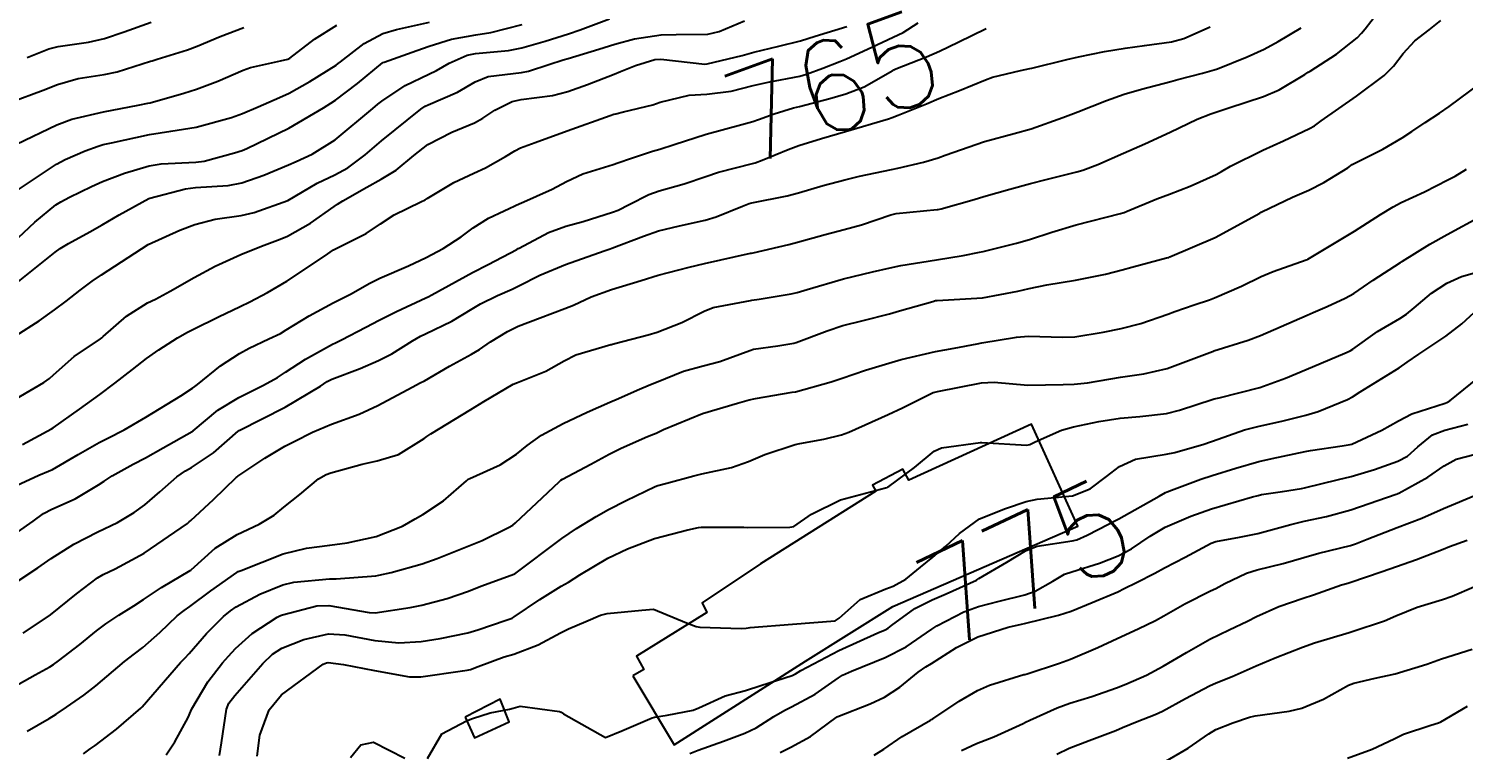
# Model space of a CAD drawing. Header units: metres. Extents: x 318500 to 325275, y 7408834 to 7428799.
# Drawn here: x 322511.4 to 322573.3, y 7422215.9 to 7422247 of the extents above; entities that cross this region are included whole.
import ezdxf
from ezdxf.enums import TextEntityAlignment as Align

# ---------------------------------------------------------------- set-up
doc = ezdxf.new("R2010")
doc.units = ezdxf.units.M
doc.header["$MEASUREMENT"] = 0
for name, color, linetype in [('Cotas', 45, 'Continuous'), ('Curvas de Nivel 1m', 11, 'Continuous'), ('Curvas de Nivel 5m', 15, 'Continuous'), ('Edificações', 30, 'Continuous'), ('Vias Primárias', 230, 'Continuous')]:
    doc.layers.add(name, color=color, linetype=linetype)
doc.styles.add('Style-STANDARD', font='STANDARD.shx')

msp = doc.modelspace()

# ---------------------------------------------------------------- linework, layer by layer
at = {"layer": 'Curvas de Nivel 1m', "flags": 128}
for points, elevation in [([(322511.151, 7422220.944), (322512.33, 7422221.74), (322513.448, 7422222.644), (322514.354, 7422223.33), (322514.609, 7422223.483), (322515.124, 7422223.729), (322516.367, 7422224.398), (322518.243, 7422225.682), (322518.315, 7422225.747), (322518.382, 7422225.802), (322519.356, 7422226.71), (322520.341, 7422227.661), (322520.379, 7422227.692), (322520.411, 7422227.715), (322521.575, 7422228.49), (322522.431, 7422229.007), (322522.838, 7422229.22), (322523.633, 7422229.612), (322524.444, 7422229.96), (322525.64, 7422230.396), (322526.452, 7422230.767), (322527.92, 7422231.558), (322528.277, 7422231.739), (322528.464, 7422231.837), (322529.538, 7422232.47), (322530.482, 7422232.98), (322530.824, 7422233.178), (322531.311, 7422233.512), (322532.037, 7422233.965), (322532.5, 7422234.184), (322533.445, 7422234.547), (322534.512, 7422234.95), (322534.882, 7422235.097), (322535.643, 7422235.453), (322536.523, 7422235.779), (322537.797, 7422236.157), (322538.53, 7422236.385), (322539.874, 7422236.741), (322540.535, 7422236.898), (322542.515, 7422237.335), (322542.54, 7422237.34), (322542.557, 7422237.343), (322542.636, 7422237.359), (322544.173, 7422237.716), (322544.547, 7422237.813), (322545.735, 7422238.139), (322546.556, 7422238.355), (322547.3, 7422238.558), (322548.566, 7422238.993), (322548.799, 7422239.045), (322550.569, 7422239.216), (322550.603, 7422239.226), (322550.735, 7422239.258), (322552.156, 7422239.656), (322552.578, 7422239.782), (322553.706, 7422240.096), (322554.587, 7422240.339), (322555.266, 7422240.524), (322556.595, 7422240.852), (322556.851, 7422240.921), (322557.488, 7422241.167), (322558.605, 7422241.648), (322559.522, 7422242.054), (322560.614, 7422242.563), (322561.772, 7422243.113), (322562.373, 7422243.354), (322562.625, 7422243.441), (322563.145, 7422243.61), (322564.64, 7422244.093), (322565.32, 7422244.387), (322566.414, 7422245.052), (322566.559, 7422245.144), (322566.652, 7422245.195), (322567.779, 7422245.918), (322568.674, 7422246.623), (322568.87, 7422246.824), (322569.022, 7422247.015), (322569.992, 7422248.293)], 768), ([(322510.286, 7422218.376), (322511.673, 7422219.149), (322512.297, 7422219.488), (322512.465, 7422219.592), (322512.681, 7422219.756), (322513.593, 7422220.465), (322514.32, 7422221.042), (322514.715, 7422221.343), (322515.273, 7422221.726), (322515.92, 7422222.132), (322516.34, 7422222.398), (322517.124, 7422222.923), (322518.36, 7422223.649), (322518.377, 7422223.663), (322518.401, 7422223.68), (322519.43, 7422224.608), (322520.375, 7422225.201), (322521.335, 7422225.646), (322521.98, 7422226.042), (322522.391, 7422226.386), (322523.086, 7422226.934), (322523.894, 7422227.608), (322524.224, 7422227.792), (322524.414, 7422227.857), (322525.775, 7422228.231), (322526.422, 7422228.375), (322527.338, 7422228.655), (322528.437, 7422229.339), (322528.557, 7422229.429), (322528.737, 7422229.546), (322530.451, 7422230.592), (322531.023, 7422230.945), (322531.965, 7422231.505), (322532.282, 7422231.683), (322532.464, 7422231.765), (322533.697, 7422232.256), (322534.478, 7422232.701), (322534.985, 7422232.96), (322536.489, 7422233.396), (322536.526, 7422233.403), (322536.664, 7422233.438), (322538.108, 7422233.812), (322538.498, 7422233.93), (322539.555, 7422234.353), (322540.512, 7422234.836), (322540.906, 7422234.992), (322542.519, 7422235.294), (322542.572, 7422235.306), (322542.887, 7422235.356), (322544.273, 7422235.592), (322544.523, 7422235.646), (322544.966, 7422235.775), (322546.529, 7422236.233), (322547.778, 7422236.537), (322548.534, 7422236.709), (322549.004, 7422236.807), (322550.538, 7422237.053), (322551.686, 7422237.243), (322552.393, 7422237.382), (322552.543, 7422237.418), (322553.987, 7422237.777), (322554.551, 7422237.934), (322555.505, 7422238.247), (322556.561, 7422238.566), (322558.472, 7422239.055), (322558.569, 7422239.076), (322558.623, 7422239.096), (322558.761, 7422239.148), (322560.034, 7422239.679), (322560.581, 7422239.89), (322561.48, 7422240.223), (322562.594, 7422240.729), (322562.827, 7422240.866), (322563.22, 7422241.091), (322564.611, 7422241.785), (322565.494, 7422242.184), (322566.625, 7422242.713), (322566.834, 7422242.839), (322567.124, 7422243.043), (322568.641, 7422244.113), (322569.844, 7422245.002), (322570.244, 7422245.408), (322570.665, 7422245.958), (322571.165, 7422246.493), (322571.787, 7422246.979), (322572.287, 7422247.373)], 769), ([(322510.371, 7422224.926), (322511.583, 7422225.772), (322512.036, 7422226.115), (322512.388, 7422226.298), (322513.4, 7422226.745), (322514.404, 7422227.345), (322514.639, 7422227.504), (322514.993, 7422227.731), (322515.901, 7422228.234), (322516.422, 7422228.512), (322517.187, 7422228.94), (322518.44, 7422229.649), (322518.458, 7422229.661), (322518.48, 7422229.68), (322519.549, 7422230.569), (322520.454, 7422231.11), (322521.511, 7422231.644), (322522.122, 7422231.978), (322522.469, 7422232.2), (322523.33, 7422232.764), (322524.487, 7422233.407), (322524.617, 7422233.47), (322524.875, 7422233.596), (322525.931, 7422234.154), (322526.503, 7422234.447), (322527.252, 7422234.825), (322528.518, 7422235.408), (322528.611, 7422235.456), (322528.768, 7422235.546), (322530.53, 7422236.503), (322531.203, 7422236.844), (322532.443, 7422237.501), (322532.502, 7422237.539), (322532.541, 7422237.561), (322533.799, 7422238.234), (322534.555, 7422238.501), (322535.306, 7422238.712), (322536.565, 7422239.104), (322536.807, 7422239.197), (322537.29, 7422239.433), (322538.13, 7422239.871), (322538.579, 7422240.033), (322539.655, 7422240.333), (322540.589, 7422240.652), (322541.141, 7422240.832), (322542.598, 7422241.204), (322542.717, 7422241.24), (322543.018, 7422241.356), (322544.144, 7422241.805), (322544.606, 7422241.979), (322545.573, 7422242.289), (322546.613, 7422242.591), (322548.462, 7422243.135), (322548.619, 7422243.185), (322548.886, 7422243.286), (322550.107, 7422243.788), (322550.631, 7422244.005), (322551.523, 7422244.361), (322552.644, 7422244.823), (322552.946, 7422244.926), (322554.161, 7422245.215), (322554.561, 7422245.301), (322554.652, 7422245.322), (322556.155, 7422245.69), (322556.659, 7422245.806), (322557.788, 7422246.039), (322558.666, 7422246.187), (322559.505, 7422246.304), (322560.67, 7422246.459), (322561.198, 7422246.596), (322562.338, 7422247.105)], 766), ([(322510.45, 7422230.821), (322512.047, 7422231.766), (322512.289, 7422231.936), (322512.465, 7422232.09), (322513.353, 7422232.875), (322514.489, 7422233.647), (322514.543, 7422233.686), (322514.6, 7422233.738), (322515.604, 7422234.623), (322516.512, 7422235.191), (322516.859, 7422235.361), (322517.493, 7422235.695), (322518.526, 7422236.29), (322519.428, 7422236.774), (322520.536, 7422237.275), (322521.427, 7422237.647), (322522.236, 7422237.943), (322522.547, 7422238.069), (322523.541, 7422238.629), (322524.566, 7422239.346), (322524.71, 7422239.456), (322524.94, 7422239.596), (322525.973, 7422240.192), (322526.584, 7422240.529), (322527.242, 7422240.918), (322527.997, 7422241.559), (322528.605, 7422242.03), (322529.639, 7422242.564), (322530.614, 7422242.964), (322530.973, 7422243.16), (322531.486, 7422243.511), (322532.242, 7422243.888), (322532.627, 7422243.971), (322533.971, 7422244.139), (322534.633, 7422244.307), (322535.483, 7422244.611), (322536.644, 7422245.064), (322536.909, 7422245.174), (322537.551, 7422245.431), (322538.386, 7422245.691), (322538.654, 7422245.713), (322540.546, 7422245.497), (322540.652, 7422245.501), (322542.155, 7422245.87), (322542.66, 7422246.008), (322543.743, 7422246.27), (322544.667, 7422246.5), (322545.302, 7422246.699), (322546.677, 7422247.114)], 763), ([(322510.52, 7422235.768), (322512.536, 7422237.387), (322512.754, 7422237.542), (322513.102, 7422237.754), (322514.03, 7422238.263), (322514.552, 7422238.559), (322515.299, 7422238.989), (322516.57, 7422239.692), (322516.613, 7422239.709), (322518.147, 7422240.116), (322518.577, 7422240.169), (322519.988, 7422240.257), (322520.581, 7422240.373), (322521.534, 7422240.698), (322522.593, 7422241.147), (322522.923, 7422241.298), (322523.611, 7422241.615), (322524.606, 7422242.225), (322526.231, 7422243.584), (322526.444, 7422243.76), (322526.625, 7422243.901), (322527.63, 7422244.571), (322528.643, 7422245.056), (322528.973, 7422245.217), (322529.526, 7422245.537), (322530.295, 7422245.885), (322530.657, 7422245.956), (322532.082, 7422246.082), (322532.66, 7422246.192), (322533.661, 7422246.489), (322534.67, 7422246.805), (322535.164, 7422246.971), (322536.44, 7422247.444)], 761), ([(322510.621, 7422243.85), (322512.021, 7422244.377), (322512.633, 7422244.617), (322513.52, 7422244.868), (322514.64, 7422245.046), (322515.207, 7422245.166), (322516.649, 7422245.619), (322516.717, 7422245.64), (322516.935, 7422245.706), (322518.235, 7422246.108), (322518.659, 7422246.27), (322519.647, 7422246.689), (322520.671, 7422247.08)], 757), ([(322510.699, 7422239.916), (322512.591, 7422241.179), (322512.968, 7422241.383), (322513.83, 7422241.748), (322514.383, 7422241.962), (322514.603, 7422242.021), (322514.964, 7422242.095), (322516.607, 7422242.453), (322517.521, 7422242.608), (322518.611, 7422242.781), (322520.141, 7422243.19), (322520.617, 7422243.358), (322521.292, 7422243.65), (322522.206, 7422244.057), (322522.629, 7422244.246), (322523.514, 7422244.739), (322524.648, 7422245.45), (322524.734, 7422245.514), (322524.836, 7422245.598), (322525.86, 7422246.39), (322526.668, 7422246.811), (322527.252, 7422246.991), (322528.676, 7422247.308)], 759), ([(322510.845, 7422233.785), (322511.844, 7422234.425), (322512.507, 7422234.895), (322513.003, 7422235.265), (322513.61, 7422235.749), (322514.131, 7422236.137), (322514.527, 7422236.402), (322516.54, 7422237.71), (322517.912, 7422238.327), (322518.554, 7422238.583), (322519.426, 7422238.802), (322520.56, 7422238.964), (322521.115, 7422239.098), (322522.57, 7422239.615), (322523.832, 7422240.361), (322524.587, 7422240.718), (322525.159, 7422241.027), (322525.903, 7422241.587), (322526.606, 7422242.184), (322528.307, 7422243.555), (322528.492, 7422243.682), (322528.623, 7422243.745), (322529.876, 7422244.287), (322530.638, 7422244.728), (322531.201, 7422244.955), (322532.645, 7422245.137), (322532.947, 7422245.194), (322533.813, 7422245.483), (322534.444, 7422245.682), (322534.654, 7422245.742), (322535.977, 7422246.134), (322536.664, 7422246.351), (322537.511, 7422246.588), (322538.67, 7422246.761), (322539.31, 7422246.77), (322540.671, 7422246.787), (322541.159, 7422246.897), (322542.258, 7422247.366)], 762), ([(322510.86, 7422242.044), (322512.611, 7422242.877), (322513.254, 7422243.113), (322514.617, 7422243.433), (322516.107, 7422243.718), (322516.523, 7422243.81), (322516.622, 7422243.83), (322518.079, 7422244.237), (322518.631, 7422244.41), (322519.548, 7422244.759), (322520.644, 7422245.239), (322520.954, 7422245.347), (322522.245, 7422245.636), (322522.571, 7422245.711), (322522.652, 7422245.755), (322523.709, 7422246.569), (322524.674, 7422247.179)], 758), ([(322510.93, 7422223.202), (322511.789, 7422223.769), (322512.364, 7422224.162), (322513.335, 7422224.786), (322514.376, 7422225.312), (322515.215, 7422225.727), (322515.945, 7422226.158), (322516.392, 7422226.483), (322517.051, 7422227.049), (322517.782, 7422227.689), (322518.152, 7422227.946), (322518.416, 7422228.1), (322519.363, 7422228.733), (322520.42, 7422229.66), (322520.464, 7422229.683), (322522.451, 7422230.695), (322523.978, 7422231.607), (322524.264, 7422231.802), (322524.464, 7422231.9), (322525.691, 7422232.369), (322526.477, 7422232.704), (322527.053, 7422233), (322527.943, 7422233.558), (322528.286, 7422233.761), (322528.495, 7422233.859), (322529.637, 7422234.399), (322530.511, 7422234.931), (322530.876, 7422235.155), (322531.607, 7422235.509), (322532.233, 7422235.793), (322532.524, 7422235.932), (322533.428, 7422236.385), (322534.534, 7422236.857), (322536.2, 7422237.445), (322536.458, 7422237.525), (322536.542, 7422237.549), (322537.899, 7422238.078), (322538.553, 7422238.299), (322539.451, 7422238.512), (322540.561, 7422238.757), (322541.041, 7422238.905), (322542.171, 7422239.366), (322542.455, 7422239.478), (322542.572, 7422239.507), (322544.104, 7422239.818), (322544.579, 7422239.949), (322545.653, 7422240.255), (322546.588, 7422240.505), (322547.223, 7422240.668), (322548.595, 7422240.944), (322548.874, 7422240.999), (322549.975, 7422241.266), (322550.602, 7422241.456), (322550.915, 7422241.568), (322552.609, 7422242.159), (322553.892, 7422242.496), (322554.615, 7422242.698), (322555.988, 7422243.189), (322556.438, 7422243.367), (322556.624, 7422243.441), (322557.865, 7422243.928), (322558.636, 7422244.196), (322559.373, 7422244.408), (322560.644, 7422244.743), (322560.947, 7422244.824), (322562.007, 7422245.11), (322562.51, 7422245.245), (322562.653, 7422245.291), (322563.934, 7422245.808), (322564.666, 7422246.141), (322565.27, 7422246.465), (322566.263, 7422247.054)], 767), ([(322511.13, 7422229.079), (322512.378, 7422229.761), (322512.44, 7422229.803), (322513.586, 7422230.612), (322514.455, 7422231.249), (322515.109, 7422231.73), (322515.87, 7422232.318), (322516.476, 7422232.8), (322517.008, 7422233.176), (322517.812, 7422233.69), (322518.244, 7422233.934), (322518.496, 7422234.064), (322519.577, 7422234.596), (322520.511, 7422235.04), (322520.927, 7422235.241), (322521.686, 7422235.643), (322522.525, 7422236.136), (322524.144, 7422237.214), (322524.539, 7422237.481), (322524.614, 7422237.524), (322524.768, 7422237.598), (322525.944, 7422238.191), (322526.555, 7422238.61), (322527.144, 7422238.989), (322528.305, 7422239.554), (322528.483, 7422239.64), (322528.572, 7422239.692), (322529.722, 7422240.393), (322530.589, 7422240.788), (322531.088, 7422241.02), (322531.951, 7422241.506), (322532.351, 7422241.754), (322532.604, 7422241.887), (322533.235, 7422242.119), (322534.612, 7422242.623), (322536.459, 7422243.283), (322536.619, 7422243.334), (322536.702, 7422243.356), (322537.037, 7422243.436), (322538.306, 7422243.742), (322538.626, 7422243.846), (322539.877, 7422244.156), (322540.632, 7422244.205), (322541.68, 7422244.328), (322542.638, 7422244.568), (322543.273, 7422244.721), (322544.645, 7422244.98), (322544.926, 7422245.056), (322545.642, 7422245.325), (322546.362, 7422245.607), (322546.656, 7422245.725), (322547.743, 7422246.22), (322548.67, 7422246.651), (322549.095, 7422246.863), (322549.748, 7422247.274)], 764), ([(322511.319, 7422245.78), (322512.263, 7422246.158), (322512.657, 7422246.251), (322513.97, 7422246.437), (322514.663, 7422246.598), (322515.514, 7422246.881), (322516.674, 7422247.308)], 756), ([(322513.751, 7422215.745), (322514.039, 7422215.956), (322514.255, 7422216.103), (322515.183, 7422216.809), (322516.222, 7422217.711), (322516.281, 7422217.772), (322517.938, 7422219.685), (322518.117, 7422219.869), (322518.306, 7422220.067), (322519.065, 7422220.926), (322519.796, 7422221.665), (322520.086, 7422221.91), (322520.336, 7422222.077), (322521.363, 7422222.626), (322522.351, 7422223.038), (322522.826, 7422223.15), (322524.355, 7422223.284), (322524.656, 7422223.296), (322526.358, 7422223.422), (322526.492, 7422223.444), (322527.027, 7422223.57), (322528.364, 7422223.945), (322529, 7422224.174), (322530.372, 7422224.709), (322530.939, 7422224.949), (322532.082, 7422225.503), (322532.273, 7422225.609), (322532.383, 7422225.7), (322533.308, 7422226.574), (322534.263, 7422227.472), (322534.34, 7422227.543), (322534.412, 7422227.592), (322535.63, 7422228.244), (322536.428, 7422228.667), (322536.942, 7422228.925), (322538.075, 7422229.424), (322538.334, 7422229.528), (322538.442, 7422229.58), (322538.766, 7422229.738), (322540.45, 7422230.416), (322541.958, 7422230.87), (322542.457, 7422231.011), (322542.737, 7422231.077), (322544.317, 7422231.341), (322544.442, 7422231.358), (322544.46, 7422231.363), (322545.994, 7422231.79), (322546.47, 7422231.954), (322547.471, 7422232.299), (322548.48, 7422232.596), (322549.011, 7422232.746), (322550.487, 7422233.093), (322551.299, 7422233.248), (322552.291, 7422233.435), (322552.494, 7422233.466), (322553.988, 7422233.717), (322554.498, 7422233.763), (322555.969, 7422233.717), (322556.498, 7422233.735), (322557.73, 7422233.933), (322558.504, 7422234.086), (322559.346, 7422234.303), (322560.514, 7422234.711), (322560.811, 7422234.83), (322561.652, 7422235.113), (322562.304, 7422235.323), (322562.525, 7422235.406), (322563.693, 7422235.922), (322564.539, 7422236.328), (322565.06, 7422236.547), (322566.477, 7422237.051), (322566.53, 7422237.071), (322566.55, 7422237.082), (322566.624, 7422237.122), (322568.563, 7422238.288), (322569.683, 7422239.003), (322570.23, 7422239.34), (322570.578, 7422239.518), (322571.576, 7422239.989), (322572.593, 7422240.496), (322572.897, 7422240.664), (322573.386, 7422240.958)], 771), ([(322517.316, 7422215.694), (322517.691, 7422216.256), (322518.274, 7422217.305), (322518.38, 7422217.578), (322518.422, 7422217.679), (322519.12, 7422218.844), (322519.751, 7422219.665), (322520.01, 7422219.957), (322520.309, 7422220.28), (322521.034, 7422220.934), (322522.108, 7422221.633), (322522.251, 7422221.712), (322522.332, 7422221.74), (322523.82, 7422222.125), (322524.338, 7422222.137), (322526.079, 7422221.837), (322526.334, 7422221.825), (322527.842, 7422222.053), (322528.339, 7422222.153), (322529.437, 7422222.441), (322530.349, 7422222.759), (322530.894, 7422222.972), (322532.36, 7422223.5), (322534.376, 7422225.026), (322535.016, 7422225.46), (322535.857, 7422225.979), (322536.393, 7422226.277), (322537.161, 7422226.67), (322538.408, 7422227.272), (322538.514, 7422227.313), (322538.911, 7422227.412), (322540.077, 7422227.733), (322540.416, 7422227.82), (322541.692, 7422228.1), (322542.425, 7422228.346), (322543.127, 7422228.655), (322544.436, 7422229.079), (322544.65, 7422229.124), (322545.678, 7422229.321), (322546.442, 7422229.503), (322546.758, 7422229.62), (322548.451, 7422230.379), (322549.064, 7422230.664), (322550.251, 7422231.262), (322550.393, 7422231.328), (322550.461, 7422231.347), (322550.573, 7422231.369), (322552.475, 7422231.741), (322553.025, 7422231.771), (322554.475, 7422231.652), (322555.992, 7422231.668), (322556.475, 7422231.687), (322557.053, 7422231.749), (322558.478, 7422231.991), (322559.484, 7422232.136), (322560.482, 7422232.365), (322562.435, 7422233.101), (322562.475, 7422233.115), (322562.49, 7422233.124), (322563.983, 7422233.592), (322564.501, 7422233.785), (322565.395, 7422234.173), (322566.514, 7422234.663), (322566.782, 7422234.78), (322567.376, 7422235.037), (322568.16, 7422235.391), (322568.529, 7422235.604), (322569.372, 7422236.173), (322570.549, 7422236.94), (322570.578, 7422236.962), (322570.625, 7422236.989), (322571.803, 7422237.732), (322572.562, 7422238.151), (322574.042, 7422238.948)], 772), ([(322519.616, 7422215.666), (322519.709, 7422216.214), (322519.915, 7422217.664), (322520.024, 7422217.921), (322520.286, 7422218.256), (322521.489, 7422219.642), (322521.9, 7422220.042), (322522.31, 7422220.296), (322523.259, 7422220.673), (322524.32, 7422220.914), (322525.03, 7422220.882), (322526.316, 7422220.636), (322527.348, 7422220.531), (322528.316, 7422220.588), (322529.138, 7422220.718), (322530.322, 7422220.964), (322530.753, 7422221.086), (322531.985, 7422221.503), (322532.237, 7422221.595), (322532.332, 7422221.647), (322533.428, 7422222.4), (322534.352, 7422222.968), (322534.671, 7422223.15), (322535.158, 7422223.458), (322536.367, 7422224.187), (322537.211, 7422224.592), (322538.376, 7422225.026), (322539.808, 7422225.399), (322540.272, 7422225.501), (322540.382, 7422225.513), (322542.23, 7422225.514), (322542.382, 7422225.51), (322544.208, 7422225.516), (322544.383, 7422225.548), (322545.14, 7422226.077), (322546.404, 7422226.704), (322548.344, 7422227.215), (322548.41, 7422227.238), (322548.437, 7422227.253), (322548.475, 7422227.279), (322549.592, 7422228.099), (322550.433, 7422228.797), (322550.75, 7422228.941), (322552.439, 7422229.176), (322552.491, 7422229.178), (322554.438, 7422229.057), (322554.558, 7422229.079), (322554.789, 7422229.197), (322555.93, 7422229.702), (322556.45, 7422229.843), (322557.539, 7422230.078), (322558.456, 7422230.226), (322559.307, 7422230.291), (322560.46, 7422230.43), (322561.012, 7422230.572), (322562.469, 7422231.046), (322562.51, 7422231.059), (322562.721, 7422231.096), (322564.475, 7422231.549), (322565.59, 7422231.948), (322566.483, 7422232.316), (322568.139, 7422233.025), (322568.38, 7422233.133), (322568.493, 7422233.205), (322569.55, 7422233.959), (322570.513, 7422234.523), (322570.801, 7422234.701), (322571.134, 7422234.984), (322571.886, 7422235.62), (322572.536, 7422236.044), (322573.172, 7422236.329), (322574.547, 7422236.723)], 773), ([(322521.245, 7422215.645), (322521.363, 7422216.544), (322521.758, 7422217.638), (322522.287, 7422218.282), (322524.094, 7422219.603), (322524.233, 7422219.669), (322524.301, 7422219.677), (322524.962, 7422219.593), (322526.298, 7422219.337), (322527.806, 7422219.068), (322528.295, 7422219.069), (322530.104, 7422219.329), (322530.298, 7422219.35), (322530.435, 7422219.382), (322530.774, 7422219.515), (322531.89, 7422219.92), (322532.308, 7422220.042), (322533.361, 7422220.437), (322534.322, 7422220.96), (322534.662, 7422221.128), (322535.422, 7422221.454), (322536.052, 7422221.726), (322536.335, 7422221.792), (322537.827, 7422221.935), (322538.338, 7422221.976), (322539.761, 7422221.399), (322540.173, 7422221.237), (322540.328, 7422221.213), (322542.11, 7422221.146), (322542.328, 7422221.161), (322542.499, 7422221.188), (322544.33, 7422221.34), (322546.16, 7422221.486), (322546.334, 7422221.598), (322547.244, 7422222.399), (322548.354, 7422222.856), (322548.662, 7422222.97), (322549.214, 7422223.271), (322549.842, 7422223.792), (322550.374, 7422224.224), (322550.933, 7422224.7), (322551.526, 7422225.243), (322552.396, 7422225.879), (322553.512, 7422226.324), (322554.404, 7422226.631), (322554.878, 7422226.722), (322556.407, 7422226.87), (322557.163, 7422227.169), (322557.869, 7422227.708), (322558.425, 7422228.131), (322559.123, 7422228.446), (322560.433, 7422228.662), (322560.821, 7422228.738), (322562.059, 7422229.106), (322562.346, 7422229.197), (322562.442, 7422229.232), (322563.813, 7422229.717), (322564.452, 7422229.871), (322565.429, 7422230.087), (322566.46, 7422230.351), (322566.994, 7422230.51), (322568.257, 7422231.023), (322568.471, 7422231.138), (322568.812, 7422231.354), (322570.484, 7422232.39), (322570.838, 7422232.635), (322571.341, 7422232.981), (322572.03, 7422233.442), (322572.502, 7422233.761), (322573.184, 7422234.286), (322573.905, 7422234.949)], 774), ([(322539.896, 7422215.755), (322540.258, 7422215.905), (322541.35, 7422216.287), (322542.269, 7422216.629), (322542.764, 7422216.864), (322543.528, 7422217.348), (322543.996, 7422217.631), (322544.286, 7422217.767), (322545.305, 7422218.315), (322546.306, 7422219.017), (322546.483, 7422219.131), (322546.865, 7422219.302), (322548.316, 7422219.894), (322549.23, 7422220.362), (322550.329, 7422221.118), (322550.547, 7422221.257), (322551.718, 7422221.861), (322552.343, 7422222.093), (322553.24, 7422222.323), (322554.351, 7422222.601), (322554.791, 7422222.758), (322555.548, 7422223.188), (322556.055, 7422223.492), (322556.366, 7422223.6), (322557.563, 7422223.971), (322558.377, 7422224.29), (322558.943, 7422224.581), (322559.744, 7422225.13), (322560.394, 7422225.519), (322561.51, 7422225.998), (322562.402, 7422226.305), (322564.167, 7422226.833), (322564.408, 7422226.892), (322564.554, 7422226.923), (322565.452, 7422227.06), (322566.28, 7422227.184), (322566.412, 7422227.211), (322567.875, 7422227.571), (322568.42, 7422227.708), (322569.42, 7422228.01), (322570.431, 7422228.361), (322570.84, 7422228.58), (322571.291, 7422228.981), (322571.924, 7422229.499), (322572.451, 7422229.698), (322573.453, 7422229.957)], 776), ([(322543.796, 7422215.805), (322544.26, 7422216.035), (322545.103, 7422216.492), (322546.208, 7422217.311), (322546.251, 7422217.339), (322546.281, 7422217.356), (322547.68, 7422217.898), (322548.294, 7422218.192), (322548.95, 7422218.624), (322549.747, 7422219.266), (322550.081, 7422219.494), (322550.314, 7422219.634), (322551.399, 7422220.322), (322552.326, 7422220.784), (322553.627, 7422221.211), (322554.203, 7422221.331), (322554.332, 7422221.359), (322555.804, 7422221.719), (322556.341, 7422221.903), (322557.247, 7422222.266), (322558.354, 7422222.733), (322558.63, 7422222.872), (322559.154, 7422223.138), (322559.951, 7422223.541), (322560.37, 7422223.763), (322561.257, 7422224.231), (322562.386, 7422224.832), (322562.584, 7422224.9), (322563.609, 7422225.082), (322564.392, 7422225.249), (322565.81, 7422225.641), (322566.397, 7422225.785), (322567.35, 7422225.987), (322568.403, 7422226.273), (322570.361, 7422226.942), (322570.41, 7422226.961), (322570.431, 7422226.969), (322570.471, 7422226.989), (322571.726, 7422227.671), (322572.428, 7422228.171), (322572.948, 7422228.447), (322574.439, 7422228.845)], 777), ([(322547.852, 7422215.691), (322548.26, 7422215.939), (322549.049, 7422216.492), (322550.279, 7422217.199), (322550.318, 7422217.22), (322550.384, 7422217.258), (322551.512, 7422218.021), (322552.299, 7422218.476), (322552.823, 7422218.701), (322554.309, 7422219.16), (322554.339, 7422219.17), (322554.443, 7422219.199), (322555.847, 7422219.653), (322556.316, 7422219.828), (322557.49, 7422220.331), (322558.326, 7422220.719), (322559.227, 7422221.137), (322559.974, 7422221.487), (322560.339, 7422221.688), (322561.246, 7422222.212), (322562.355, 7422222.768), (322562.575, 7422222.878), (322562.965, 7422223.091), (322563.91, 7422223.534), (322564.369, 7422223.672), (322565.486, 7422223.946), (322566.377, 7422224.212), (322567.027, 7422224.393), (322568.386, 7422224.727), (322568.604, 7422224.799), (322569.107, 7422225.009), (322570.395, 7422225.5), (322571.466, 7422225.913), (322572.404, 7422226.323), (322573.882, 7422226.948)], 778), ([(322551.612, 7422215.887), (322552.264, 7422216.185), (322553.012, 7422216.476), (322554.278, 7422217.049), (322554.377, 7422217.101), (322554.557, 7422217.197), (322555.743, 7422217.731), (322556.291, 7422217.923), (322557.241, 7422218.221), (322558.302, 7422218.588), (322558.705, 7422218.743), (322559.586, 7422219.131), (322560.314, 7422219.52), (322561.31, 7422220.12), (322562.326, 7422220.689), (322563.159, 7422221.088), (322563.946, 7422221.465), (322564.339, 7422221.662), (322565.301, 7422222.1), (322566.351, 7422222.463), (322566.794, 7422222.602), (322568.001, 7422223.025), (322568.273, 7422223.109), (322568.362, 7422223.135), (322569.759, 7422223.609), (322570.372, 7422223.818), (322571.239, 7422224.12), (322572.384, 7422224.576), (322572.66, 7422224.692), (322573.413, 7422224.955)], 779), ([(322560.253, 7422215.33), (322561.39, 7422215.981), (322562.273, 7422216.608), (322562.578, 7422216.793), (322563.308, 7422217.085), (322564.037, 7422217.32), (322564.285, 7422217.376), (322565.748, 7422217.589), (322566.29, 7422217.714), (322567.229, 7422218.098), (322568.305, 7422218.703), (322568.527, 7422218.796), (322569.454, 7422219.003), (322570.312, 7422219.195), (322571.677, 7422219.616), (322572.319, 7422219.838), (322573.636, 7422220.264)], 781), ([(322568.258, 7422215.561), (322569.323, 7422215.945), (322570.271, 7422216.396), (322570.675, 7422216.585), (322571.852, 7422216.974), (322572.179, 7422217.074), (322572.282, 7422217.119), (322573.441, 7422217.804)], 782)]:
    msp.add_lwpolyline(points, dxfattribs=dict(at, elevation=elevation))
at = {"layer": 'Curvas de Nivel 5m', "flags": 128}
for points, elevation in [([(322510.701, 7422237.788), (322511.651, 7422238.676), (322512.565, 7422239.421), (322512.772, 7422239.553), (322513.144, 7422239.754), (322514.102, 7422240.219), (322514.58, 7422240.435), (322515.52, 7422240.792), (322516.591, 7422241.103), (322517.107, 7422241.188), (322518.594, 7422241.27), (322518.956, 7422241.315), (322520.266, 7422241.663), (322520.601, 7422241.774), (322520.802, 7422241.857), (322522.611, 7422242.729), (322524.106, 7422243.608), (322524.422, 7422243.804), (322524.625, 7422243.944), (322525.574, 7422244.653), (322526.649, 7422245.545), (322526.669, 7422245.561), (322526.715, 7422245.579), (322528.128, 7422246.088), (322528.661, 7422246.27), (322529.626, 7422246.576), (322530.669, 7422246.762), (322531.322, 7422246.861), (322532.676, 7422247.205)], 760), ([(322510.866, 7422227.32), (322511.832, 7422227.769), (322512.246, 7422227.929), (322512.414, 7422228.011), (322513.518, 7422228.655), (322514.431, 7422229.167), (322514.808, 7422229.361), (322515.514, 7422229.724), (322516.446, 7422230.271), (322517.957, 7422231.189), (322518.458, 7422231.522), (322518.552, 7422231.586), (322518.674, 7422231.678), (322519.66, 7422232.481), (322520.48, 7422233.011), (322520.902, 7422233.235), (322521.747, 7422233.641), (322522.249, 7422233.878), (322522.496, 7422234.025), (322523.48, 7422234.641), (322524.514, 7422235.193), (322524.786, 7422235.327), (322525.302, 7422235.592), (322526.073, 7422236.036), (322526.527, 7422236.261), (322527.766, 7422236.795), (322528.536, 7422237.154), (322529.258, 7422237.539), (322530.035, 7422238.04), (322530.554, 7422238.425), (322531.218, 7422238.856), (322532.57, 7422239.483), (322532.614, 7422239.499), (322533.959, 7422240.1), (322534.584, 7422240.436), (322535.288, 7422240.761), (322536.596, 7422241.167), (322536.801, 7422241.234), (322537.381, 7422241.432), (322538.294, 7422241.733), (322538.604, 7422241.828), (322539.22, 7422242.025), (322540.611, 7422242.476), (322542.141, 7422242.893), (322542.617, 7422243.025), (322542.866, 7422243.109), (322543.54, 7422243.351), (322544.364, 7422243.602), (322544.625, 7422243.665), (322545.938, 7422244.013), (322546.634, 7422244.219), (322547.422, 7422244.518), (322548.649, 7422245.225), (322548.691, 7422245.248), (322548.782, 7422245.288), (322550.111, 7422245.815), (322550.662, 7422246.059), (322551.478, 7422246.437), (322552.677, 7422247.036)], 765), ([(322511.32, 7422216.719), (322512.273, 7422217.268), (322512.578, 7422217.455), (322513.016, 7422217.753), (322513.764, 7422218.267), (322514.289, 7422218.674), (322515.529, 7422219.722), (322515.96, 7422220.06), (322516.309, 7422220.332), (322517.042, 7422220.976), (322517.799, 7422221.688), (322518.094, 7422221.923), (322518.336, 7422222.102), (322519.246, 7422222.771), (322520.359, 7422223.568), (322520.417, 7422223.601), (322520.547, 7422223.657), (322522.367, 7422224.369), (322523.364, 7422224.609), (322524.371, 7422224.745), (322525.119, 7422224.846), (322526.375, 7422225.123), (322527.514, 7422225.563), (322528.06, 7422225.88), (322528.388, 7422226.071), (322529.283, 7422226.651), (322530.267, 7422227.522), (322530.343, 7422227.589), (322530.412, 7422227.626), (322531.723, 7422228.205), (322532.427, 7422228.667), (322532.88, 7422229.047), (322533.509, 7422229.484), (322534.445, 7422229.989), (322535.47, 7422230.474), (322536.455, 7422230.917), (322536.82, 7422231.072), (322537.636, 7422231.428), (322538.211, 7422231.676), (322538.465, 7422231.78), (322539.62, 7422232.255), (322540.476, 7422232.481), (322541.197, 7422232.662), (322542.487, 7422233.147), (322542.651, 7422233.194), (322543.695, 7422233.348), (322544.38, 7422233.452), (322544.492, 7422233.482), (322545.824, 7422233.996), (322546.504, 7422234.214), (322547.372, 7422234.432), (322548.512, 7422234.727), (322548.941, 7422234.848), (322550.381, 7422235.261), (322550.489, 7422235.291), (322550.52, 7422235.295), (322550.562, 7422235.301), (322552.522, 7422235.413), (322554.046, 7422235.694), (322554.526, 7422235.815), (322555.296, 7422235.967), (322556.53, 7422236.171), (322557.819, 7422236.44), (322558.542, 7422236.627), (322558.954, 7422236.735), (322560.457, 7422237.131), (322560.529, 7422237.151), (322560.55, 7422237.157), (322560.596, 7422237.175), (322562.559, 7422238.02), (322564.482, 7422239.071), (322564.536, 7422239.105), (322564.571, 7422239.125), (322565.881, 7422239.757), (322566.585, 7422240.064), (322567.245, 7422240.385), (322568.268, 7422241.025), (322568.464, 7422241.16), (322568.603, 7422241.238), (322569.79, 7422241.825), (322570.62, 7422242.312), (322571.028, 7422242.582), (322571.612, 7422242.98), (322572.225, 7422243.383), (322572.637, 7422243.664), (322574.365, 7422244.944)], 770), ([(322528.581, 7422215.545), (322529.203, 7422216.599), (322530.275, 7422217.172), (322530.53, 7422217.263), (322531.286, 7422217.51), (322532.119, 7422217.664), (322532.282, 7422217.713), (322532.582, 7422217.795), (322534.281, 7422217.575), (322534.355, 7422217.543), (322534.457, 7422217.467), (322536.265, 7422216.449), (322536.975, 7422216.728), (322538.278, 7422217.298), (322538.38, 7422217.317), (322538.923, 7422217.41), (322540.048, 7422217.629), (322540.285, 7422217.728), (322541.426, 7422218.24), (322542.297, 7422218.48), (322542.963, 7422218.691), (322544.307, 7422219.123), (322544.453, 7422219.193), (322544.685, 7422219.334), (322546.319, 7422220.203), (322548.008, 7422220.966), (322548.328, 7422221.098), (322548.448, 7422221.16), (322548.603, 7422221.277), (322549.596, 7422222.013), (322550.347, 7422222.384), (322550.96, 7422222.642), (322552.26, 7422223.232), (322552.321, 7422223.27), (322552.361, 7422223.299), (322553.571, 7422224.013), (322554.38, 7422224.5), (322554.882, 7422224.695), (322556.386, 7422224.925), (322556.591, 7422224.972), (322557.032, 7422225.17), (322558.397, 7422225.884), (322560.14, 7422226.857), (322560.409, 7422227.013), (322560.482, 7422227.047), (322560.671, 7422227.117), (322561.936, 7422227.589), (322562.42, 7422227.746), (322563.445, 7422228.064), (322564.429, 7422228.346), (322565.016, 7422228.48), (322566.436, 7422228.787), (322566.657, 7422228.827), (322568.031, 7422229.026), (322568.38, 7422229.082), (322568.441, 7422229.103), (322569.744, 7422229.707), (322570.457, 7422230.112), (322571.032, 7422230.413), (322572.469, 7422230.874), (322572.54, 7422230.898), (322572.668, 7422230.967), (322574.485, 7422232.438)], 775), ([(322555.72, 7422215.723), (322556.262, 7422215.991), (322557.122, 7422216.313), (322558.274, 7422216.754), (322558.551, 7422216.871), (322559.192, 7422217.136), (322559.97, 7422217.44), (322560.287, 7422217.583), (322561.274, 7422218.132), (322562.304, 7422218.675), (322562.598, 7422218.804), (322563.288, 7422219.085), (322564.315, 7422219.54), (322565.146, 7422219.885), (322566.323, 7422220.344), (322566.831, 7422220.528), (322568.33, 7422220.98), (322568.458, 7422221.018), (322569.848, 7422221.486), (322570.34, 7422221.688), (322571.26, 7422222.067), (322572.352, 7422222.406), (322572.775, 7422222.542), (322573.704, 7422222.95)], 780), ([(322525.273, 7422215.59), (322525.71, 7422216.134), (322526.26, 7422216.247), (322527.615, 7422215.56)], 775)]:
    msp.add_lwpolyline(points, dxfattribs=dict(at, elevation=elevation))
at = {"layer": 'Edificações'}
for points in [[(322537.44, 7422219.111), (322539.222, 7422216.126), (322544.884, 7422219.74), (322548.66, 7422222.101), (322556.625, 7422225.558), (322554.634, 7422229.957), (322549.342, 7422227.548), (322549.08, 7422228.019), (322547.77, 7422227.338), (322547.927, 7422227.077), (322542.949, 7422223.934), (322540.428, 7422222.253), (322540.638, 7422221.834), (322537.599, 7422219.949), (322537.913, 7422219.373)], [(322530.219, 7422217.32), (322530.611, 7422216.438), (322532.114, 7422217.124), (322531.722, 7422218.104)]]:
    msp.add_lwpolyline(points, close=True, dxfattribs=at)
at = {"layer": 'Vias Primárias'}
for points in [[(323715.644, 7420145.548, 0), (323709.04, 7420132.939)], [(323831.088, 7420001.787, 0), (323833.844, 7420008.443, 0.220888)]]:
    msp.add_lwpolyline(points, format="xyb", dxfattribs=at)

# ---------------------------------------------------------------- texts
at = {"layer": 'Cotas', "style": 'Style-STANDARD'}
for s, rotation, p in [('765', 19.94567, (322546.055, 7422244.534, 765)), ('775', 25.50988, (322554.345, 7422224.011, 775))]:
    msp.add_text(s, height=4, rotation=rotation, dxfattribs=at).set_placement(p, align=Align.MIDDLE_CENTER)

doc.saveas('drawing.dxf')
